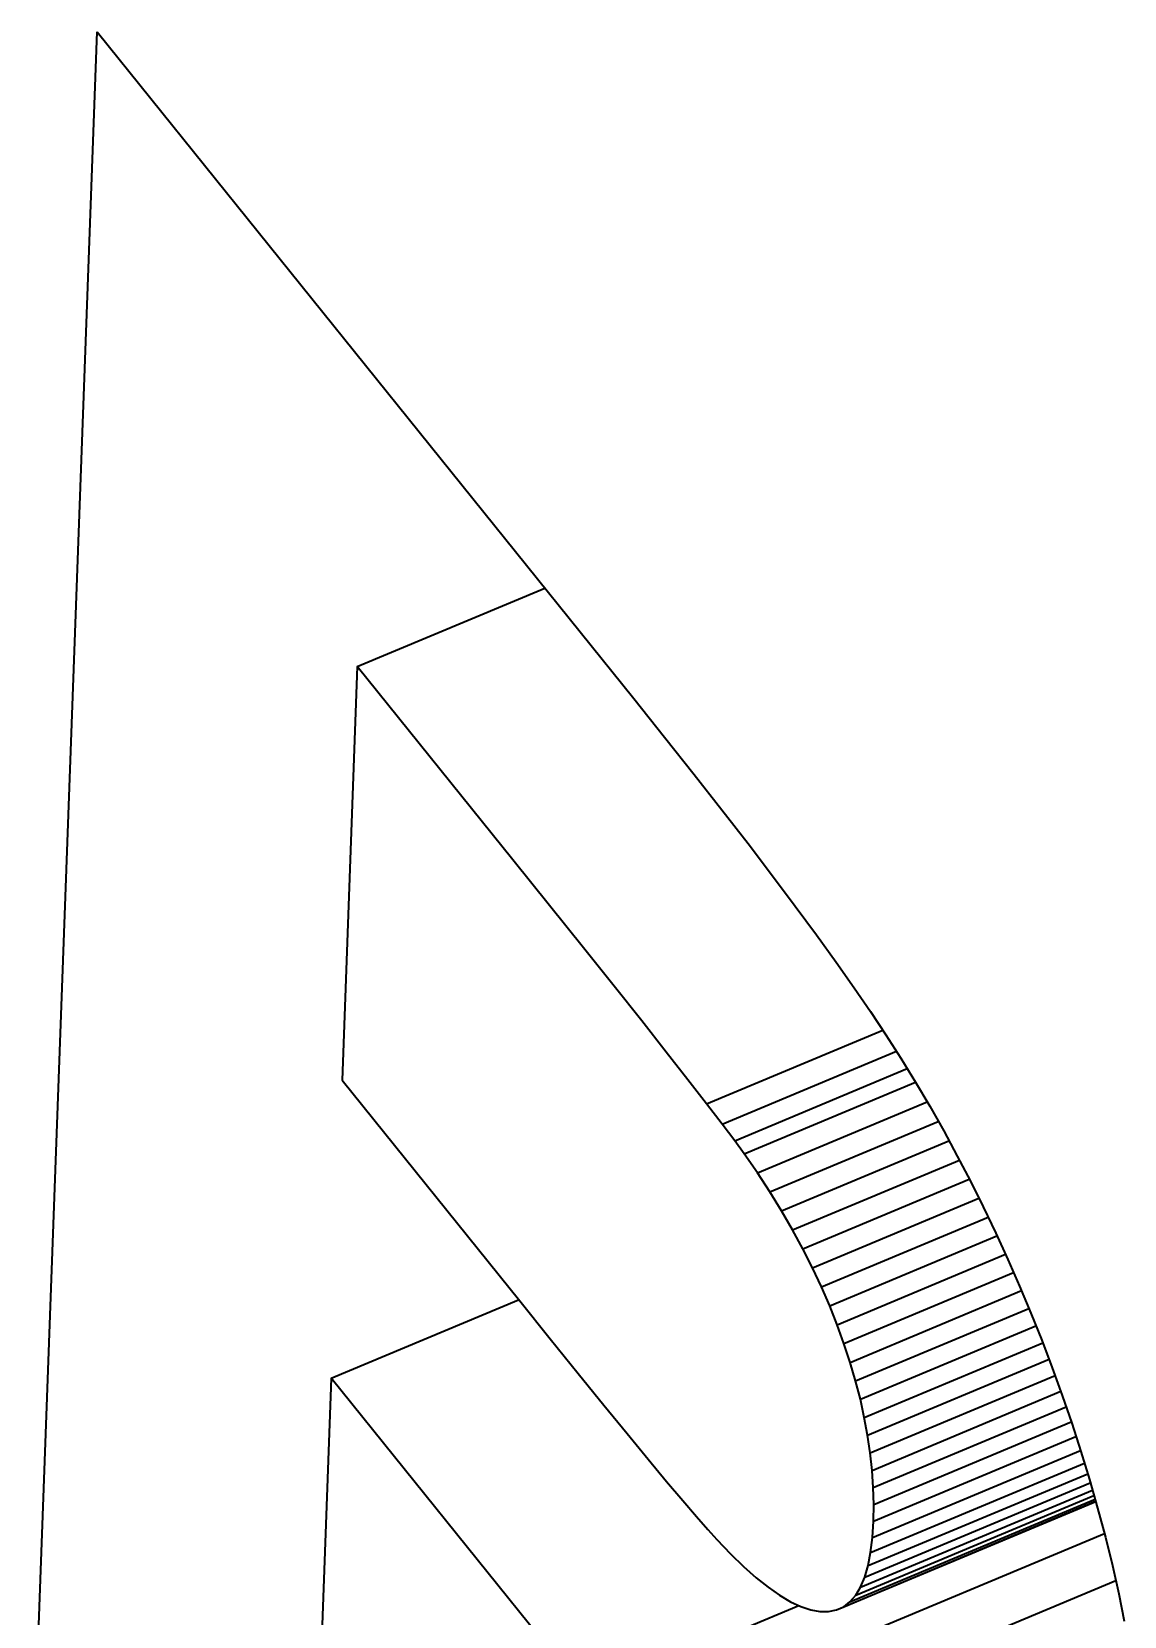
# Model space of a CAD drawing. Extents: x 23 to 417, y 3 to 294.
# Drawn here: x 283.2322 to 283.3989, y 65.1307 to 65.3724 of the extents above; entities that cross this region are included whole.
import ezdxf

# ---------------------------------------------------------------- set-up
doc = ezdxf.new("R2010")
doc.units = 0
doc.layers.get('0').update_dxf_attribs({"lineweight": 13})

# ---------------------------------------------------------------- blocks, each defined once
blk = doc.blocks.new('BLOCK4687')
at = {"color": 7, "lineweight": 35, "ltscale": 0.034153}
blk.add_line((17.2762, -68.8817), (17.3262, -67.5165), dxfattribs=at)
at = {"color": 7, "lineweight": 35, "ltscale": 0.016321}
blk.add_line((17.3262, -67.5165), (17.7354, -68.0252), dxfattribs=at)
at = {"color": 7, "lineweight": 35, "ltscale": 0.003875}
for p, q in [((17.5246, -68.0007), (17.6675, -67.9409)), ((17.5047, -68.5436), (17.6476, -68.4838))]:
    blk.add_line(p, q, dxfattribs=at)
at = {"color": 7, "lineweight": 35, "ltscale": 0.007898}
blk.add_line((17.5246, -68.0007), (17.513, -68.3164), dxfattribs=at)
at = {"color": 7, "lineweight": 35, "ltscale": 0.004735}
blk.add_line((17.6433, -68.1483), (17.5246, -68.0007), dxfattribs=at)
at = {"color": 7, "lineweight": 35, "ltscale": 0.000947064}
blk.add_line((17.7354, -68.0252), (17.759, -68.0548), dxfattribs=at)
at = {"color": 7, "lineweight": 35, "ltscale": 0.000902937}
blk.add_line((17.759, -68.0548), (17.7815, -68.0831), dxfattribs=at)
at = {"color": 7, "lineweight": 35, "ltscale": 0.000858918}
blk.add_line((17.7815, -68.0831), (17.8027, -68.1101), dxfattribs=at)
at = {"color": 7, "lineweight": 35, "ltscale": 0.000814559}
blk.add_line((17.8027, -68.1101), (17.8226, -68.1359), dxfattribs=at)
at = {"color": 7, "lineweight": 35, "ltscale": 0.000770813}
blk.add_line((17.8226, -68.1359), (17.8413, -68.1604), dxfattribs=at)
at = {"color": 7, "lineweight": 35, "ltscale": 0.001119}
blk.add_line((17.6713, -68.1832), (17.6433, -68.1483), dxfattribs=at)
at = {"color": 7, "lineweight": 35, "ltscale": 0.000726626}
blk.add_line((17.8413, -68.1604), (17.8587, -68.1837), dxfattribs=at)
at = {"color": 7, "lineweight": 35, "ltscale": 0.001029}
blk.add_line((17.697, -68.2153), (17.6713, -68.1832), dxfattribs=at)
at = {"color": 7, "lineweight": 35, "ltscale": 0.000682355}
blk.add_line((17.8587, -68.1837), (17.8749, -68.2056), dxfattribs=at)
at = {"color": 7, "lineweight": 35, "ltscale": 0.000938939}
blk.add_line((17.7204, -68.2446), (17.697, -68.2153), dxfattribs=at)
at = {"color": 7, "lineweight": 35, "ltscale": 0.000638808}
blk.add_line((17.8749, -68.2056), (17.8899, -68.2264), dxfattribs=at)
at = {"color": 7, "lineweight": 35, "ltscale": 0.000594692}
blk.add_line((17.8899, -68.2264), (17.9036, -68.2458), dxfattribs=at)
at = {"color": 7, "lineweight": 35, "ltscale": 0.000848481}
blk.add_line((17.7415, -68.2712), (17.7204, -68.2446), dxfattribs=at)
at = {"color": 7, "lineweight": 35, "ltscale": 0.000551066}
blk.add_line((17.9036, -68.2458), (17.9161, -68.264), dxfattribs=at)
at = {"color": 7, "lineweight": 35, "ltscale": 0.000758702}
blk.add_line((17.7603, -68.295), (17.7415, -68.2712), dxfattribs=at)
at = {"color": 7, "lineweight": 35, "ltscale": 0.000530161}
blk.add_line((17.9161, -68.264), (17.9278, -68.2817), dxfattribs=at)
at = {"color": 7, "lineweight": 35, "ltscale": 0.003642}
blk.add_line((17.791, -68.3344), (17.9254, -68.2781), dxfattribs=at)
at = {"color": 7, "lineweight": 35, "ltscale": 0.000532274}
blk.add_line((17.9278, -68.2817), (17.9392, -68.2996), dxfattribs=at)
at = {"color": 7, "lineweight": 35, "ltscale": 0.000668582}
blk.add_line((17.7768, -68.3161), (17.7603, -68.295), dxfattribs=at)
at = {"color": 7, "lineweight": 35, "ltscale": 0.003601}
blk.add_line((17.8029, -68.3499), (17.9358, -68.2942), dxfattribs=at)
at = {"color": 7, "lineweight": 35, "ltscale": 0.000534271}
blk.add_line((17.9392, -68.2996), (17.9504, -68.3178), dxfattribs=at)
at = {"color": 7, "lineweight": 35, "ltscale": 0.003566}
blk.add_line((17.8125, -68.3626), (17.9441, -68.3075), dxfattribs=at)
at = {"color": 7, "lineweight": 35, "ltscale": 0.005403}
blk.add_line((17.513, -68.3164), (17.6485, -68.4848), dxfattribs=at)
at = {"color": 7, "lineweight": 35, "ltscale": 0.000578149}
blk.add_line((17.791, -68.3344), (17.7768, -68.3161), dxfattribs=at)
at = {"color": 7, "lineweight": 35, "ltscale": 0.00354}
blk.add_line((17.8197, -68.3725), (17.9504, -68.3179), dxfattribs=at)
at = {"color": 7, "lineweight": 35, "ltscale": 0.000536675}
blk.add_line((17.9504, -68.3178), (17.9613, -68.3363), dxfattribs=at)
at = {"color": 7, "lineweight": 35, "ltscale": 0.00048807}
blk.add_line((17.8029, -68.3499), (17.791, -68.3344), dxfattribs=at)
at = {"color": 7, "lineweight": 35, "ltscale": 0.003509}
blk.add_line((17.8298, -68.3871), (17.9592, -68.3329), dxfattribs=at)
at = {"color": 7, "lineweight": 35, "ltscale": 0.003482}
blk.add_line((17.8392, -68.4016), (17.9677, -68.3478), dxfattribs=at)
at = {"color": 7, "lineweight": 35, "ltscale": 0.000539267}
blk.add_line((17.9613, -68.3363), (17.9719, -68.3551), dxfattribs=at)
at = {"color": 7, "lineweight": 35, "ltscale": 0.000398394}
blk.add_line((17.8125, -68.3626), (17.8029, -68.3499), dxfattribs=at)
at = {"color": 7, "lineweight": 35, "ltscale": 0.000541959}
blk.add_line((17.9719, -68.3551), (17.9822, -68.3742), dxfattribs=at)
at = {"color": 7, "lineweight": 35, "ltscale": 0.000307963}
blk.add_line((17.8197, -68.3725), (17.8125, -68.3626), dxfattribs=at)
at = {"color": 7, "lineweight": 35, "ltscale": 0.000441005}
blk.add_line((17.8298, -68.3871), (17.8197, -68.3725), dxfattribs=at)
at = {"color": 7, "lineweight": 35, "ltscale": 0.003462}
blk.add_line((17.8482, -68.4161), (17.9759, -68.3626), dxfattribs=at)
at = {"color": 7, "lineweight": 35, "ltscale": 0.003449}
blk.add_line((17.8566, -68.4306), (17.9838, -68.3773), dxfattribs=at)
at = {"color": 7, "lineweight": 35, "ltscale": 0.000544929}
blk.add_line((17.9822, -68.3742), (17.9923, -68.3935), dxfattribs=at)
at = {"color": 7, "lineweight": 35, "ltscale": 0.000433096}
blk.add_line((17.8392, -68.4016), (17.8298, -68.3871), dxfattribs=at)
at = {"color": 7, "lineweight": 35, "ltscale": 0.003441}
blk.add_line((17.8645, -68.445), (17.9914, -68.3919), dxfattribs=at)
at = {"color": 7, "lineweight": 35, "ltscale": 0.00054767}
blk.add_line((17.9923, -68.3935), (18.0021, -68.4131), dxfattribs=at)
at = {"color": 7, "lineweight": 35, "ltscale": 0.000425862}
blk.add_line((17.8482, -68.4161), (17.8392, -68.4016), dxfattribs=at)
at = {"color": 7, "lineweight": 35, "ltscale": 0.00344}
blk.add_line((17.8718, -68.4595), (17.9987, -68.4064), dxfattribs=at)
at = {"color": 7, "lineweight": 35, "ltscale": 0.000418851}
blk.add_line((17.8566, -68.4306), (17.8482, -68.4161), dxfattribs=at)
at = {"color": 7, "lineweight": 35, "ltscale": 0.003445}
blk.add_line((17.8786, -68.474), (18.0057, -68.4208), dxfattribs=at)
at = {"color": 7, "lineweight": 35, "ltscale": 0.000550869}
blk.add_line((18.0021, -68.4131), (18.0116, -68.433), dxfattribs=at)
at = {"color": 7, "lineweight": 35, "ltscale": 0.000411919}
blk.add_line((17.8645, -68.445), (17.8566, -68.4306), dxfattribs=at)
at = {"color": 7, "lineweight": 35, "ltscale": 0.000554515}
blk.add_line((18.0116, -68.433), (18.0208, -68.4531), dxfattribs=at)
at = {"color": 7, "lineweight": 35, "ltscale": 0.000405921}
blk.add_line((17.8718, -68.4595), (17.8645, -68.445), dxfattribs=at)
at = {"color": 7, "lineweight": 35, "ltscale": 0.003459}
blk.add_line((17.8849, -68.4884), (18.0125, -68.435), dxfattribs=at)
at = {"color": 7, "lineweight": 35, "ltscale": 0.003479}
blk.add_line((17.8906, -68.5029), (18.019, -68.4491), dxfattribs=at)
at = {"color": 7, "lineweight": 35, "ltscale": 0.000556089}
blk.add_line((18.0208, -68.4531), (18.0298, -68.4735), dxfattribs=at)
at = {"color": 7, "lineweight": 35, "ltscale": 0.000399599}
blk.add_line((17.8786, -68.474), (17.8718, -68.4595), dxfattribs=at)
at = {"color": 7, "lineweight": 35, "ltscale": 0.003507}
blk.add_line((17.8958, -68.5173), (18.0252, -68.4631), dxfattribs=at)
at = {"color": 7, "lineweight": 35, "ltscale": 0.000393677}
blk.add_line((17.8849, -68.4884), (17.8786, -68.474), dxfattribs=at)
at = {"color": 7, "lineweight": 35, "ltscale": 0.003542}
blk.add_line((17.9005, -68.5316), (18.0312, -68.4769), dxfattribs=at)
at = {"color": 7, "lineweight": 35, "ltscale": 0.000557152}
blk.add_line((18.0298, -68.4735), (18.0384, -68.4941), dxfattribs=at)
at = {"color": 7, "lineweight": 35, "ltscale": 0.000926161}
blk.add_line((17.6485, -68.4848), (17.6717, -68.5136), dxfattribs=at)
at = {"color": 7, "lineweight": 35, "ltscale": 0.00038868}
blk.add_line((17.8906, -68.5029), (17.8849, -68.4884), dxfattribs=at)
at = {"color": 7, "lineweight": 35, "ltscale": 0.003584}
blk.add_line((17.9047, -68.5458), (18.0369, -68.4905), dxfattribs=at)
at = {"color": 7, "lineweight": 35, "ltscale": 0.000383542}
blk.add_line((17.8958, -68.5173), (17.8906, -68.5029), dxfattribs=at)
at = {"color": 7, "lineweight": 35, "ltscale": 0.003631}
blk.add_line((17.9083, -68.5598), (18.0422, -68.5037), dxfattribs=at)
at = {"color": 7, "lineweight": 35, "ltscale": 0.000558226}
blk.add_line((18.0384, -68.4941), (18.0467, -68.5148), dxfattribs=at)
at = {"color": 7, "lineweight": 35, "ltscale": 0.000851565}
blk.add_line((17.6717, -68.5136), (17.6931, -68.5401), dxfattribs=at)
at = {"color": 7, "lineweight": 35, "ltscale": 0.000377033}
blk.add_line((17.9005, -68.5316), (17.8958, -68.5173), dxfattribs=at)
at = {"color": 7, "lineweight": 35, "ltscale": 0.003688}
blk.add_line((17.9113, -68.5736), (18.0474, -68.5166), dxfattribs=at)
at = {"color": 7, "lineweight": 35, "ltscale": 0.000559018}
blk.add_line((18.0467, -68.5148), (18.0546, -68.5357), dxfattribs=at)
at = {"color": 7, "lineweight": 35, "ltscale": 0.00375}
blk.add_line((17.9138, -68.5872), (18.0522, -68.5293), dxfattribs=at)
at = {"color": 7, "lineweight": 35, "ltscale": 0.00077685}
blk.add_line((17.6931, -68.5401), (17.7127, -68.5642), dxfattribs=at)
at = {"color": 7, "lineweight": 35, "ltscale": 0.000368891}
blk.add_line((17.9047, -68.5458), (17.9005, -68.5316), dxfattribs=at)
at = {"color": 7, "lineweight": 35, "ltscale": 0.003821}
blk.add_line((17.9158, -68.6007), (18.0568, -68.5417), dxfattribs=at)
at = {"color": 7, "lineweight": 35, "ltscale": 0.000560387}
blk.add_line((18.0546, -68.5357), (18.0622, -68.5568), dxfattribs=at)
at = {"color": 7, "lineweight": 35, "ltscale": 0.009132}
blk.add_line((17.5047, -68.5436), (17.4913, -68.9087), dxfattribs=at)
at = {"color": 7, "lineweight": 35, "ltscale": 0.006656}
blk.add_line((17.6716, -68.7511), (17.5047, -68.5436), dxfattribs=at)
at = {"color": 7, "lineweight": 35, "ltscale": 0.000361039}
blk.add_line((17.9083, -68.5598), (17.9047, -68.5458), dxfattribs=at)
at = {"color": 7, "lineweight": 35, "ltscale": 0.0039}
blk.add_line((17.9172, -68.614), (18.0611, -68.5537), dxfattribs=at)
at = {"color": 7, "lineweight": 35, "ltscale": 0.000702229}
blk.add_line((17.7127, -68.5642), (17.7305, -68.586), dxfattribs=at)
at = {"color": 7, "lineweight": 35, "ltscale": 0.00035362}
blk.add_line((17.9113, -68.5736), (17.9083, -68.5598), dxfattribs=at)
at = {"color": 7, "lineweight": 35, "ltscale": 0.003986}
blk.add_line((17.9181, -68.6271), (18.0652, -68.5655), dxfattribs=at)
at = {"color": 7, "lineweight": 35, "ltscale": 0.000561565}
blk.add_line((18.0622, -68.5568), (18.0695, -68.578), dxfattribs=at)
at = {"color": 7, "lineweight": 35, "ltscale": 0.00034664}
blk.add_line((17.9138, -68.5872), (17.9113, -68.5736), dxfattribs=at)
at = {"color": 7, "lineweight": 35, "ltscale": 0.004083}
blk.add_line((17.9185, -68.64), (18.0691, -68.5769), dxfattribs=at)
at = {"color": 7, "lineweight": 35, "ltscale": 0.000563537}
blk.add_line((18.0695, -68.578), (18.0764, -68.5995), dxfattribs=at)
at = {"color": 7, "lineweight": 35, "ltscale": 0.00062729}
blk.add_line((17.7305, -68.586), (17.7464, -68.6054), dxfattribs=at)
at = {"color": 7, "lineweight": 35, "ltscale": 0.000339832}
blk.add_line((17.9158, -68.6007), (17.9138, -68.5872), dxfattribs=at)
at = {"color": 7, "lineweight": 35, "ltscale": 0.004186}
blk.add_line((17.9183, -68.6528), (18.0727, -68.5881), dxfattribs=at)
at = {"color": 7, "lineweight": 35, "ltscale": 0.000334012}
blk.add_line((17.9172, -68.614), (17.9158, -68.6007), dxfattribs=at)
at = {"color": 7, "lineweight": 35, "ltscale": 0.004302}
blk.add_line((17.9175, -68.6653), (18.0762, -68.5989), dxfattribs=at)
at = {"color": 7, "lineweight": 35, "ltscale": 0.000564959}
blk.add_line((18.0764, -68.5995), (18.083, -68.6211), dxfattribs=at)
at = {"color": 7, "lineweight": 35, "ltscale": 0.000552684}
blk.add_line((17.7464, -68.6054), (17.7605, -68.6224), dxfattribs=at)
at = {"color": 7, "lineweight": 35, "ltscale": 0.004418}
blk.add_line((17.9161, -68.6767), (18.0792, -68.6084), dxfattribs=at)
at = {"color": 7, "lineweight": 35, "ltscale": 0.000328481}
blk.add_line((17.9181, -68.6271), (17.9172, -68.614), dxfattribs=at)
at = {"color": 7, "lineweight": 35, "ltscale": 0.000478022}
blk.add_line((17.7605, -68.6224), (17.7728, -68.637), dxfattribs=at)
at = {"color": 7, "lineweight": 35, "ltscale": 0.004664}
blk.add_line((17.9116, -68.6955), (18.0837, -68.6235), dxfattribs=at)
at = {"color": 7, "lineweight": 35, "ltscale": 0.004539}
blk.add_line((17.9142, -68.6867), (18.0817, -68.6166), dxfattribs=at)
at = {"color": 7, "lineweight": 35, "ltscale": 0.000566968}
blk.add_line((18.083, -68.6211), (18.0893, -68.6429), dxfattribs=at)
at = {"color": 7, "lineweight": 35, "ltscale": 0.000403461}
blk.add_line((17.7728, -68.637), (17.7833, -68.6493), dxfattribs=at)
at = {"color": 7, "lineweight": 35, "ltscale": 0.005359}
blk.add_line((17.8901, -68.7204), (18.0878, -68.6377), dxfattribs=at)
at = {"color": 7, "lineweight": 35, "ltscale": 0.005209}
blk.add_line((17.8956, -68.718), (18.0877, -68.6376), dxfattribs=at)
at = {"color": 7, "lineweight": 35, "ltscale": 0.005064}
blk.add_line((17.9004, -68.7143), (18.0873, -68.6361), dxfattribs=at)
at = {"color": 7, "lineweight": 35, "ltscale": 0.004925}
blk.add_line((17.9048, -68.7093), (18.0865, -68.6332), dxfattribs=at)
at = {"color": 7, "lineweight": 35, "ltscale": 0.004792}
blk.add_line((17.9085, -68.703), (18.0853, -68.629), dxfattribs=at)
at = {"color": 7, "lineweight": 35, "ltscale": 0.000323202}
blk.add_line((17.9185, -68.64), (17.9181, -68.6271), dxfattribs=at)
at = {"color": 7, "lineweight": 35, "ltscale": 0.000328566}
blk.add_line((17.7833, -68.6493), (17.7919, -68.6592), dxfattribs=at)
at = {"color": 7, "lineweight": 35, "ltscale": 0.000318999}
blk.add_line((17.9183, -68.6528), (17.9185, -68.64), dxfattribs=at)
at = {"color": 7, "lineweight": 35, "ltscale": 0.000568982}
blk.add_line((18.0893, -68.6429), (18.0952, -68.6649), dxfattribs=at)
at = {"color": 7, "lineweight": 35, "ltscale": 0.01004}
blk.add_line((17.724, -68.8171), (18.0945, -68.6621), dxfattribs=at)
at = {"color": 7, "lineweight": 35, "ltscale": 0.000254054}
blk.add_line((17.7919, -68.6592), (17.7987, -68.6668), dxfattribs=at)
at = {"color": 7, "lineweight": 35, "ltscale": 0.000315344}
blk.add_line((17.9175, -68.6653), (17.9183, -68.6528), dxfattribs=at)
at = {"color": 7, "lineweight": 35, "ltscale": 0.000377994}
blk.add_line((17.7987, -68.6668), (17.8092, -68.6777), dxfattribs=at)
at = {"color": 7, "lineweight": 35, "ltscale": 0.000285025}
blk.add_line((17.9161, -68.6767), (17.9175, -68.6653), dxfattribs=at)
at = {"color": 7, "lineweight": 35, "ltscale": 0.00056263}
blk.add_line((18.0952, -68.6649), (18.1007, -68.6867), dxfattribs=at)
at = {"color": 7, "lineweight": 35, "ltscale": 0.000348997}
blk.add_line((17.8092, -68.6777), (17.8192, -68.6874), dxfattribs=at)
at = {"color": 7, "lineweight": 35, "ltscale": 0.000228717}
blk.add_line((17.9116, -68.6955), (17.9142, -68.6867), dxfattribs=at)
at = {"color": 7, "lineweight": 35, "ltscale": 0.000256201}
blk.add_line((17.9142, -68.6867), (17.9161, -68.6767), dxfattribs=at)
at = {"color": 7, "lineweight": 35, "ltscale": 0.00054843}
blk.add_line((18.1007, -68.6867), (18.1055, -68.7081), dxfattribs=at)
at = {"color": 7, "lineweight": 35, "ltscale": 0.009647}
blk.add_line((17.7472, -68.847), (18.1032, -68.698), dxfattribs=at)
at = {"color": 7, "lineweight": 35, "ltscale": 0.000320637}
blk.add_line((17.8192, -68.6874), (17.8288, -68.6959), dxfattribs=at)
at = {"color": 7, "lineweight": 35, "ltscale": 0.000292748}
blk.add_line((17.8288, -68.6959), (17.838, -68.7032), dxfattribs=at)
at = {"color": 7, "lineweight": 35, "ltscale": 0.000203738}
blk.add_line((17.9085, -68.703), (17.9116, -68.6955), dxfattribs=at)
at = {"color": 7, "lineweight": 35, "ltscale": 0.000266406}
blk.add_line((17.838, -68.7032), (17.8467, -68.7093), dxfattribs=at)
at = {"color": 7, "lineweight": 35, "ltscale": 0.000240789}
blk.add_line((17.8467, -68.7093), (17.8551, -68.7142), dxfattribs=at)
at = {"color": 7, "lineweight": 35, "ltscale": 0.000164761}
blk.add_line((17.9004, -68.7143), (17.9048, -68.7093), dxfattribs=at)
at = {"color": 7, "lineweight": 35, "ltscale": 0.000181865}
blk.add_line((17.9048, -68.7093), (17.9085, -68.703), dxfattribs=at)
at = {"color": 7, "lineweight": 35, "ltscale": 0.000534629}
blk.add_line((18.1055, -68.7081), (18.1096, -68.7291), dxfattribs=at)
at = {"color": 7, "lineweight": 35, "ltscale": 0.004405}
blk.add_line((17.6988, -68.7851), (17.8613, -68.7171), dxfattribs=at)
at = {"color": 7, "lineweight": 35, "ltscale": 0.000217512}
blk.add_line((17.8551, -68.7142), (17.8629, -68.7178), dxfattribs=at)
at = {"color": 7, "lineweight": 35, "ltscale": 0.00019611}
blk.add_line((17.8629, -68.7178), (17.8704, -68.7203), dxfattribs=at)
at = {"color": 7, "lineweight": 35, "ltscale": 0.000178223}
blk.add_line((17.8704, -68.7203), (17.8774, -68.7216), dxfattribs=at)
at = {"color": 7, "lineweight": 35, "ltscale": 0.000164692}
blk.add_line((17.8774, -68.7216), (17.884, -68.7216), dxfattribs=at)
at = {"color": 7, "lineweight": 35, "ltscale": 0.000154776}
blk.add_line((17.884, -68.7216), (17.8901, -68.7204), dxfattribs=at)
at = {"color": 7, "lineweight": 35, "ltscale": 0.000150264}
blk.add_line((17.8901, -68.7204), (17.8956, -68.718), dxfattribs=at)
at = {"color": 7, "lineweight": 35, "ltscale": 0.000153766}
blk.add_line((17.8956, -68.718), (17.9004, -68.7143), dxfattribs=at)

msp = doc.modelspace()

# ---------------------------------------------------------------- block references
at = {"lineweight": 0, "xscale": 0.2, "yscale": 0.2, "zscale": 0.2}
msp.add_blockref('BLOCK4687', (279.77697, 78.87574), dxfattribs=at)

doc.saveas('drawing.dxf')
